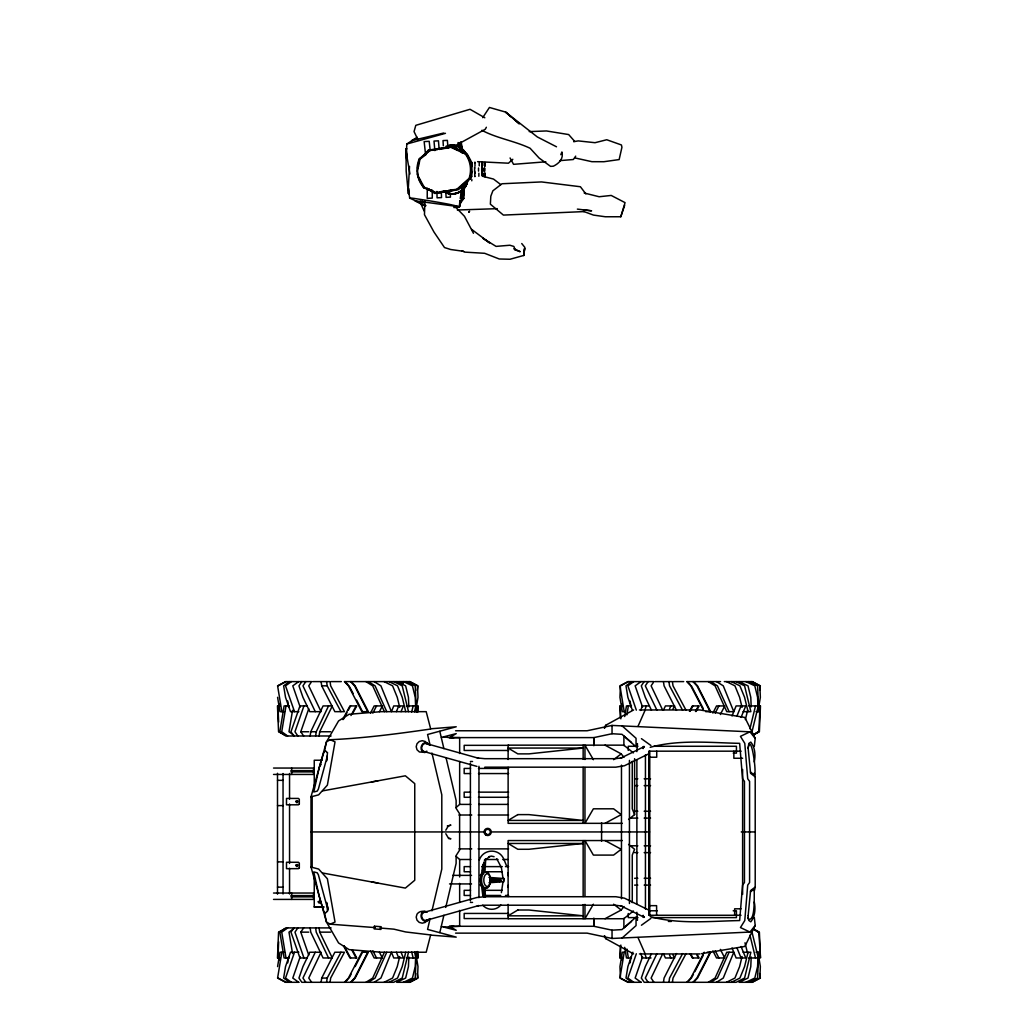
<?xml version="1.0" encoding="UTF-8"?>
<svg xmlns="http://www.w3.org/2000/svg" width="1034" height="1034" viewBox="0 0 1034 1034"><rect width="100%" height="100%" fill="white"/><g stroke="black" fill="none" stroke-linecap="round" stroke-linejoin="round"><path stroke-width="1.5" d="M467.433 180.885L467.135 181.506A15.562 15.536 -73.2 0 1 446.21 192.686M446.481 192.776A15.562 15.536 -73.2 0 0 467.407 181.583L467.355 180.459M427.262 189.028L427.223 198.373L432.277 198.089L432.277 190.217M481.999 174.772L481.973 174.113M481.973 163.747L481.999 165.53M748.112 918.282L748.164 915.568M481.728 168.568L481.728 170.713M481.999 174.255L481.999 173.544M424.909 201.023L424.47 214.697L433.957 232.004L444.491 247.553L450.734 249.517L463.684 251.327M417.154 137.238L406.776 144.023L406.401 153.562L409.955 173.97M463.93 194.831L464.369 183.703M471.84 179.541L471.775 180.795M461.914 185.913L461.5 195.995L461.086 198.528L460.259 198.554L462.043 186.275M462.78 185.319L461.487 198.515L463.064 197.093L463.503 186.327M464.46 183.548L463.852 198.425L459.665 204.267M279.451 706.817L279.594 703.585M277.952 957.975L278.637 941.832M417.361 712.374L417.633 705.925M417.865 711.857L418.111 705.925L406.349 705.925M408.844 957.019L408.443 966.583L405.638 978.061L396.694 982.3L409.955 982.3L417.994 978.061L417.232 973.498M415.849 952.236L415.241 966.583L412.45 978.061L403.493 982.3M416.327 952.236L415.241 978.061L406.284 982.3M621.809 706.817L621.951 703.585M620.335 945.916L619.818 957.975L622.571 957.975M620.31 957.975L620.852 945.063M759.99 705.925L758.891 731.749L753.528 734.579M751.201 957.019L750.787 966.583L747.996 978.061L739.051 982.3L752.313 982.3L760.352 978.061L759.589 973.498M758.206 952.236L757.599 966.583L754.807 978.061L745.85 982.3M481.754 168.762L481.844 167.495L481.766 168.4M482.012 163.333L482.141 162.403M482.012 173.777L482.012 173.066M484.196 163.101L484.196 165.608M484.183 173.479L484.183 175.974M408.676 188.563L408.456 193.565L409.283 193.552L408.443 193.203M453.836 207.55L459.51 206.697L459.82 200.867M408.34 188.33L408.533 193.539L407.9 183.806M425.982 205.65L409.865 198.179A24.57 0.659 9.8 0 1 414.337 198.45L430.674 200.997A25.876 0.685 9.8 0 1 449.312 204.331L459.51 206.697L459.884 200.958M482.852 864.346L481.495 874.635L484.907 871.933L485.773 858.711M407.706 186.87L406.181 171.166L406.026 148.909M503.067 881.395L501.374 892.652M508.108 887.392L508.108 872.786M475.02 166.203L474.916 162.079L475.02 162.79M474.696 171.579L474.722 171.23M475.02 176.297C474.606 178.662 474.774 169.576 475.045 173.415M479.246 165.854L479.22 162.829M482.025 162.92L482.115 161.989L482.193 162.92M482.025 173.363L482.115 172.768M482.671 168.167L482.762 171.114M483.925 168.245L483.899 170.778M326.77 759.912L327.158 756.022L326.705 760.843M748.125 915.762L750.581 890.584L755.208 887.082L755.208 776.818L754.316 773.07M471.724 162.765L471.401 165.207M471.478 172.652L471.594 176.93L471.737 176.168M472.396 166.203C471.956 168.568 471.892 160.464 472.396 162.79M754.316 746.354L755.208 738.379L744.868 717.467L699.94 709.957L639.439 709.957M488.979 882.778L503.946 881.653L504.127 880.089L503.946 878.525L488.979 877.401M482.451 874.609L484.119 861.865M754.251 761.916C755.66 755.402 755.117 747.414 750.8 742.089L748.797 743.459L748.164 748.332M583.215 211.285L593.451 215.085L605.342 216.765L620.788 216.752L625.053 202.638L611.197 195.439L599.151 196.744L584.184 193.009M478.522 167.999L478.548 171.114M478.845 176.271L478.871 173.247M482.167 166.06L482.115 166.707L482.025 165.75M310.148 735.988L310.756 731.749L323.086 705.925L332.328 705.925L319.713 731.749L319.092 735.988M315.628 735.988L316.236 731.749L328.553 705.925M321.096 982.3L321.716 978.061L334.848 952.236L344.451 952.236L330.66 978.061L330.053 982.3M326.576 982.3L327.183 978.061L340.974 952.236M663.453 982.3L664.074 978.061L676.507 953.542M668.933 982.3L669.541 978.061L682.608 953.594M672.397 982.3L673.018 978.061L686.072 953.594M643.174 748.603L643.51 746.458L643.006 748.151L644.376 746.522L620.465 758.258L622.08 757.767L615.488 758.685L484.83 758.685L477.23 757.935L478.755 758.323L425.93 743.472M482.516 870.111C482.529 873.148 484.843 866.673 482.865 869.129M754.316 890.83L755.208 887.082M286.004 705.925L281.739 731.749L287.633 735.988M292.544 710.319L289.003 731.749L293.721 735.135M277.59 966.583L279.968 952.236L284.531 952.236M281.855 952.236L277.59 978.061L285.63 982.3L298.891 982.3M287.723 962.874L288.719 956.799M417.232 690.389L417.994 685.839L409.955 681.6L344.4 681.6L348.445 685.839L361.874 711.663L368.324 711.663L355.166 685.839L351.172 681.6M416.327 707.359L417.994 697.317L417.503 685.839L409.464 681.6M624.704 716.549L626.462 705.925L631.503 705.925M626.875 714.908L628.362 705.925M624.213 952.236L619.948 978.061L627.987 982.3L641.248 982.3M630.068 962.874L631.076 956.799M759.589 690.389L760.352 685.839L752.313 681.6L724.304 681.6M758.685 707.359L760.352 697.317L759.861 685.839L751.821 681.6M458.282 189.61L470.871 178.029L472.099 171.657M423.901 187.865C416.831 179.567 415.048 168.956 419.248 158.848L424.845 154.557M417.555 168.103L419.416 158.861L424.767 154.596M418.46 166.81L419.998 159.171M324.805 749.637L326.473 741.856L338.557 720.956L349.117 714.274L381.262 711.663L426.189 711.663L430.648 728.802L429.433 729.203C396.487 733.946 363.567 738.237 330.208 739.724L326.473 741.856L311.001 796.839L311.001 867.048L326.473 922.044L338.557 942.943L349.117 949.626L381.262 952.236L426.189 952.236L430.648 934.943L405.677 931.957L393.902 929.165L379.969 928.002M430.118 918.58L427.572 929.411L456.227 937.127L430.648 935.098M431.953 910.838L441.802 869.064L441.802 794.836L431.953 753.049M439.812 932.565L443.896 915.284M445.744 907.425L456.123 863.429L456.123 855.557L459.613 850.103L459.613 813.797L456.123 808.329L456.123 800.458L446.119 758.038M411.674 711.999L413.148 705.925M414.505 711.857L415.939 705.925M399.706 956.54L397.263 966.583L392.584 978.061L384.079 982.3M405.716 952.236L402.226 966.583L397.547 978.061L389.043 982.3M408.508 952.236L402.226 978.061L393.708 982.3L301.812 982.3L298.955 978.061L302.949 966.583L309.786 952.236L321.083 952.236L308.752 978.061L311.622 982.3M745.372 719.599L747.595 710.474M749.96 728.711L755.505 705.925M752.015 731.749L758.297 705.925M742.063 956.54L739.62 966.583L734.941 978.061L726.437 982.3M748.073 952.236L744.583 966.583L739.905 978.061L731.387 982.3M418.214 168.141L417.503 170.998L418.434 176.827M459.51 206.697L462.185 196.473M484.326 862.795C483.098 867.953 486.807 860.185 484.287 863.222M445.822 830.173L448.265 826.024L450.889 825.106L447.295 826.024M455.865 146.065L454.676 146.479L455.865 146.065L455.787 147.578L452.659 145.794L456.24 147.448M620.788 216.752L624.678 205.275M303.944 705.925L294.961 731.749L297.831 735.988M303.634 735.988L300.778 731.749L308.752 708.794M294.509 952.236L285.526 978.061L291.433 982.3M300.183 956.799L292.79 978.061L298.697 982.3M640.718 710.474L642.308 705.925L649.442 705.925M645.306 708.794L646.302 705.925M632.873 952.236L627.884 966.583L625.984 978.061L631.89 982.3M636.337 953.749L627.884 978.061L633.777 982.3M642.541 956.799L635.147 978.061L641.054 982.3M489.935 882.752L489.935 877.427M560.816 154.673L561.901 151.972C563.763 158.745 558.967 163.462 553.384 166.19L550.566 166.371L539.063 157.995L530.093 148.25C514.518 140.882 496.876 138.31 481.883 130.297M396.384 711.663L398.723 705.925M401.05 711.663L403.389 705.925L393.76 705.925L391.421 711.663L380.913 685.839L374.153 681.6M384.402 952.236L372.718 978.061L365.946 982.3M386.768 952.236L375.071 978.061L368.298 982.3M732.02 715.967L736.118 705.925L745.747 705.925L741.068 717.402M736.984 715.967L741.068 705.925M729.112 952.236L717.428 978.061L710.655 982.3M604.541 728.078L605.769 725.235L633.622 709.957M638.004 726.333L645.216 709.957M482.115 166.332L481.999 164.845M484.106 863.455L483.33 864.463M483.201 865.846C481.508 870.111 485.579 864.838 483.356 865.574M604.399 728.13L605.769 725.235M315.267 952.236L302.949 978.061L305.805 982.3M663.389 710.229L665.444 705.925L674.672 705.925L673.018 708.794M669.541 708.794L670.911 705.925M651.459 953.671L645.306 966.583L641.313 978.061L644.169 982.3L736.118 982.3L744.583 978.061L750.865 952.236L743.11 952.236M656.939 953.671L645.306 978.061L648.163 982.3M662.742 953.671L651.11 978.061L653.966 982.3M754.316 917.546L755.208 925.52L744.868 946.42L701.491 953.684M370.521 713.098L374.179 705.925L382.386 705.925L379.452 711.663M372.873 713.098L376.531 705.925M355.166 966.583L362.482 952.236M367.729 952.236L354.572 978.061L350.578 982.3M712.878 713.098L716.536 705.925L724.744 705.925L720.349 714.533M715.231 713.098L718.889 705.925M704.232 952.236L690.79 978.061L686.796 982.3M703.379 955.106L694.809 971.689M710.087 952.236L696.929 978.061L692.935 982.3M342.719 719.509L349.97 705.925L356.756 705.925L352.297 714.197M343.314 719.509L346.946 712.723M348.406 709.996L350.578 705.925M350.965 715.541L356.11 705.925M349.04 978.061L351.082 974.235M689.432 711.353L692.328 705.925L699.113 705.925L696.089 711.495M690.027 711.353L692.935 705.925M695.481 711.495L698.454 705.925M693.439 974.235L691.397 978.061L687.403 982.3M486.368 127.26L485.243 129.289L454.508 146.104M593.387 904.207L584.96 918.735L584.96 904.375M472.086 171.657L471.517 162.467M482.697 117.669L489.431 107.458L505.548 112.06L519.352 123.86L514.751 119.931M483.938 894.979L482.891 892.471L483.046 894.009M301.812 681.6L298.955 685.839L302.949 697.317L309.786 711.663L321.083 711.663L308.752 685.839L311.622 681.6L285.63 681.6L277.59 685.839L281.855 711.663M305.805 681.6L302.949 685.839L315.267 711.663M293.837 927.912L290.981 932.151L299.95 957.975L307.098 957.975M297.831 927.912L294.961 932.151L303.944 957.975M308.752 955.106L300.778 932.151L303.634 927.912M644.169 681.6L641.313 685.839L645.306 697.317L651.459 710.229M648.163 681.6L645.306 685.839L656.939 710.229M479.337 859.978C483.343 848.358 499.861 848.126 504.023 859.758M575.705 156.134L573.34 159.52L559.665 160.645M424.884 154.505L428.179 150.163L434.474 149.671M425.439 154.958L428.632 150.744M484.339 860.275L485.062 859.319M470.108 177.783L462.314 185.151M469.888 179.257L470.845 178.042M605.006 918.735L621.227 910.01L623.98 906.521M455.58 933.133L587.092 933.133L612.038 938.471L749.947 932.061L755.208 925.52M453.293 145.884L454.482 144.786L454.508 146.401M344.451 982.3L348.445 978.061L361.874 952.236L368.324 952.236L355.166 978.061L351.172 982.3M345.046 982.3L348.044 979.12M693.53 982.3L697.523 978.061L710.681 952.236L707.153 952.236M427.856 919.885L425.271 922.393L422.247 923.194L419.222 922.393L417.012 920.17L416.198 917.158L417.012 914.134C419.016 911.083 423.19 910.644 426.305 912.027M429.071 150.008L421.678 156.922M427.081 152.838L430.131 150.525M512.812 159.275L508.469 163.204L477.605 161.666M456.059 807.58L459.652 804.4L470.832 804.4M621.99 938.122L636.052 925.624L636.052 917.08L621.99 929.579L612.038 930.173L593.878 926.283L450.759 926.283M425.581 154.906L419.985 159.171M631.477 921.436L623.89 927.886L623.89 918.295M458.837 188.227L460.763 186.624M500.87 904.996C496.359 910.683 487.35 910.721 482.775 905.138M628.594 819.458L634.592 814.611L634.592 758.672M633.39 910.98L623.799 918.735L508.121 918.735L508.121 904.375M486.6 858.931L489.728 856.488L488.668 856.953L491.344 856.1L494.084 856.708M613.589 759.693L621.227 753.876L623.98 757.366M650.916 918.399L641.429 925.236M750.451 891.851L754.303 888.826M414.324 139.28L411.687 140.65L443.78 133.011M289.533 681.6L283.639 685.839L285.526 697.317L290.515 711.663L298.865 711.663M291.433 681.6L285.526 685.839L294.509 711.663M298.697 681.6L292.79 685.839L300.183 707.101M287.633 927.912L281.739 932.151L286.004 957.975M631.89 681.6L625.984 685.839L627.884 697.317L632.369 710.229M633.777 681.6L627.884 685.839L636.337 710.138M293.721 928.752L289.003 932.151L292.544 953.581M641.054 681.6L635.147 685.839L642.541 707.101M753.385 735.135L758.103 731.749M374.153 982.3L380.913 978.061L391.434 952.236L393.76 957.975L403.389 957.975L401.05 952.236M708.303 982.3L715.063 978.061L726.76 952.236L733.791 952.236L723.27 978.061L716.51 982.3M443.534 736.751L449.312 737.63L456.227 733.61L441.428 737.423M406.078 149.284L406.866 148.844L406.091 148.87L405.974 151.003L406.995 157.039M605.006 823.335L621.227 814.611L613.589 808.808L593.387 808.808L584.96 823.335L584.96 767.499M278.081 685.839L286.121 681.6M628.478 681.6L620.439 685.839L619.948 697.317L622.313 711.663L625.363 711.663M285.255 928.622L278.56 932.151L277.474 957.975L280.214 957.975M279.051 932.151L285.746 928.622M752.674 735.277L759.383 731.749L760.468 705.925L748.694 705.925M409.464 982.3L417.503 978.061L417.994 966.583L416.327 956.54M751.821 982.3L759.861 978.061L760.352 966.583L758.685 956.54M649.378 753.502L624.497 765.716L615.85 767.176L484.804 767.176M755.208 738.379L749.947 731.826L740.447 736.35L744.777 743.343L747.711 778.77L749.585 781.368L749.585 882.532L747.711 885.117L744.777 920.557L740.447 927.55L749.947 932.061M748.642 982.3L757.599 978.061L758.685 952.236L755.97 952.236M465.184 153.459L466.463 154.325L459.613 150.938M324.805 914.263L326.473 922.044L330.208 924.176L335.029 922.044L327.377 878.771L318.653 869.064L311.001 867.048M311.001 796.839L318.653 794.836L327.377 785.129L335.029 741.856L330.208 739.724M465.907 154.337L466.386 154.273A15.794 15.768 -87.9 0 0 449.738 145.342M451.703 194.146L448.523 192.841M455.102 207.485L457.984 206.606L414.931 200.803L423.087 205.016A13.274 1.68 8.3 0 0 425.129 205.895M445.473 133.321L406.776 144.023M424.405 752.338L419.416 751.976L417.012 749.766L416.198 746.742L417.012 743.717L419.222 741.507L422.247 740.693L425.271 741.507L427.856 744.015M421.639 913.022L476.933 897.499L484.804 896.724L615.85 896.724L624.497 898.184L649.378 910.385M425.93 920.415L478.755 905.564L477.23 905.965L484.83 905.215L615.488 905.215L622.08 906.133L620.465 905.642L644.376 917.365L643.006 915.736L643.51 917.442L643.174 915.284M450.372 190.282L452.866 189.649M450.553 190.889L455.787 189.752M449.208 147.293L451.664 146.673M455.412 146.182L455.787 147.578M436.051 193.216L457.571 189.842L469.811 178.753C472.719 170.145 471.271 160.774 465.907 153.446L450.889 146.608L429.368 149.982M435.172 149.426L448.73 147.397M749.947 731.826L612.038 725.429L587.092 730.767L455.58 730.767M621.99 725.778L636.052 738.276L636.052 746.806L621.99 734.321L612.038 733.726L593.878 737.604L450.759 737.604M446.766 148.095L450.708 147.28L465.261 153.924C470.522 161.033 471.879 170.132 469.048 178.494L456.808 189.287M439.45 149.129L440.833 148.857M448.627 148.056L445.176 148.379M445.667 190.734L436.025 192.608L427.094 188.382M322.608 790.881L405.367 775.81L414.75 783.63L414.75 880.257L405.367 888.09L322.608 873.006M450.566 190.889L434.849 193.461L430.415 190.334L423.733 187.865L419.184 179.619M444.336 148.56L439.256 149.413M573.663 141.697L578.213 140.895L595.028 142.705L606.751 139.745L621.421 144.967L621.938 147.255L619.146 159.572L603.895 161.718L591.913 161.692L575.214 157.995M471.194 165.595L472.008 165.479M443.534 927.149L459.652 926.283L459.652 910.385M448.717 190.282L456.821 189.287M437.408 149.659L431.424 150.382M447.321 190.825L443.211 191.251M430.648 728.802L456.227 726.773L427.572 734.489L430.118 745.32M545.849 161.808L513.549 164.328L510.072 157.969M462.224 198.528L463.852 198.425M584.132 211.582L503.403 215.085L490.362 204.176L490.814 196.227L492.869 190.812L502.02 183.755L541.506 181.932L580.41 186.74L585.839 193.901M529.214 131.615L546.469 130.956L568.674 134.562L574.71 141.412M457.338 210.018L497.289 208.661M650.179 916.589C679.028 924.538 709.906 921.152 739.646 920.557L742.58 885.117L744.454 882.532L744.454 781.368L742.58 778.77L739.646 743.343C709.906 742.748 679.028 739.349 650.179 747.311M321.199 764.32L319.945 765.858M483.977 888.245L484.907 888.245L485.476 897.06M449.312 737.63L459.652 737.604L459.652 753.515M449.725 926.296L453.978 926.283M312.682 681.6L320.85 681.6M331.1 681.6L341.323 681.6M655.039 681.6L663.208 681.6M673.457 681.6L683.681 681.6M720.543 681.6L686.757 681.6L690.79 685.839L703.508 710.229M321.716 685.839L334.848 711.663L344.451 711.663L330.66 685.839L330.053 681.6L321.096 681.6L321.716 685.839L327.183 685.839L340.974 711.663M280.214 705.925L277.474 705.925L278.56 731.749L285.255 735.277M289.158 705.925L284.104 705.925L279.839 731.749L285.733 735.988L331.1 735.988M307.098 705.925L299.95 705.925L290.981 731.749L293.837 735.988M622.571 705.925L619.818 705.925L620.335 717.971M284.531 711.663L279.968 711.663L277.59 697.317M705.692 711.663L710.681 711.663L697.523 685.839L693.53 681.6M743.11 711.663L750.865 711.663L744.583 685.839L736.066 681.6M755.97 711.663L758.685 711.663L757.599 685.839L748.642 681.6M300.778 731.749L308.752 731.749M310.756 731.749L316.236 731.749M319.713 731.749L330.66 731.749M637.461 743.575L636.879 751.615M508.65 745.333L464.176 745.333L464.176 750.464L508.65 750.464M637.926 746.277L628.233 746.277L628.233 750.387M654.07 746.277L736.428 746.277L736.428 753.114L733.196 753.114M741.158 751.175L648.99 751.175L648.99 915.271L741.029 915.271M649.249 757.224L656.732 757.224L656.732 751.175M742.619 758.258L733.856 758.258L733.856 751.175M322.22 760.236L314.246 760.236L314.246 788.154M629.447 760.378L629.447 903.509M470.405 761.489L472.538 761.489M273.532 768.055L313.483 768.055L313.483 774.44L273.532 774.44M470.535 768.43L464.176 768.43L464.176 773.561L470.535 773.561M478.471 768.43L508.65 768.43M290.955 770.614L314.336 770.614M290.955 771.894L314.336 771.894M478.471 773.561L508.65 773.561M634.617 778.77L637.81 778.77M644.182 778.77L650.554 778.77M277.5 780.334L283.2 780.334M377.837 780.916L371.439 781.988M634.617 785.62L637.81 785.62M644.182 785.62L650.554 785.62M470.535 792.147L464.176 792.147L464.176 797.279L470.535 797.279M478.471 792.147L508.65 792.147M478.471 797.279L508.65 797.279M478.807 804.4L507.552 804.4M277.5 805.602L283.2 805.602M634.617 811.263L637.81 811.263M644.182 811.263L650.554 811.263M458.915 815.012L471.737 815.012M478.147 815.012L508.612 815.012M629.835 818.114L637.81 818.114M644.182 818.114L650.554 818.114M622.326 823.335L508.121 823.335L508.121 767.357M311.001 831.943L484.558 831.943M490.969 831.943L649.611 831.943M741.249 831.943L755.208 831.943M622.326 840.552L508.121 840.552L508.121 875.63M629.835 845.786L637.81 845.786M644.182 845.786L650.554 845.786M458.915 848.875L471.737 848.875M478.147 848.875L508.612 848.875M634.617 852.623L637.81 852.623M644.182 852.623L650.554 852.623M456.059 856.32L459.652 859.5L470.832 859.5M485.192 859.5L497.974 859.5M502.757 859.5L507.552 859.5M277.5 861.878L283.2 861.878M470.535 866.621L464.176 866.621L464.176 871.752L470.535 871.752M481.65 866.621L502.291 866.621M505.471 866.621L508.65 866.621M502.291 871.752L484.83 871.752A8.362 4.433 -90 0 1 487.027 872.851M452.685 875.371L471.53 875.371M634.617 878.28L637.81 878.28M644.182 878.28L650.554 878.28M371.439 881.912L377.837 882.984M449.544 883.928L471.53 883.928M634.617 885.117L637.81 885.117M644.182 885.117L650.554 885.117M277.5 887.146L283.2 887.146M470.535 890.326L464.176 890.326L464.176 895.457L470.535 895.457M484.83 890.326L502.291 890.326M273.532 893.04L313.483 893.04L313.483 899.412L273.532 899.412M484.83 895.457L500.702 895.457M505.471 895.457L508.65 895.457M290.955 895.586L314.336 895.586M290.955 896.866L314.336 896.866M470.405 902.411L472.538 902.411M649.249 905.655L656.603 905.655L656.603 915.271M314.246 906.766L323.823 906.766M323.823 907.245L314.246 907.245L314.246 876.134M741.029 908.808L734.631 908.808L734.631 915.271M649.236 910.773L657.301 910.773M733.196 910.773L736.428 910.773L736.428 917.61L652.454 917.61M508.65 913.436L464.176 913.436L464.176 918.567L508.65 918.567M637.926 917.61L628.233 917.61L628.233 913.513M637.461 920.325L636.879 912.285M668.352 921.436L671.35 921.436M331.1 927.912L285.733 927.912L279.839 932.151L284.104 957.975L289.158 957.975M300.778 932.151L308.752 932.151M319.092 927.912L319.713 932.151L330.66 932.151M298.865 952.236L290.515 952.236L285.526 966.583L283.639 978.061L289.533 982.3M625.363 952.236L622.313 952.236L619.948 966.583L620.439 978.061L628.478 982.3M639.439 953.943L699.94 953.943M406.349 957.975L418.111 957.975L417.865 952.043M631.503 957.975L626.462 957.975L624.704 947.338M651.019 957.975L642.308 957.975L640.718 953.413M748.694 957.975L758.297 957.975L752.015 932.151M321.716 978.061L327.183 978.061M449.725 737.604L453.978 737.604M483.977 871.933L484.907 871.933M503.933 878.525L503.493 880.089M482.852 895.832L481.495 885.543L484.907 888.245M330.208 924.176L375.329 927.614M583.693 209.876L591.603 210.82L577.373 209.114M448.562 838.561L450.889 838.794L448.265 837.876L445.822 833.714M456.498 148.353L451.651 146.673M454.895 148.754L456.847 149.684M482.762 176.31L493.502 179.063L500.74 184.569M441.428 926.477L456.227 930.29L449.312 926.27M476.933 766.401L421.639 750.878M426.628 188.963L435.753 193.293M515.126 249.892L520.205 251.689L513.963 248.677L515.126 249.892L513.898 246.454L509.891 245.239L496.062 246.389L482.917 238.285L489.599 242.887L471.698 229.419M424.328 187.335L429.498 189.235M483.356 891.67L483.46 890.145M483.33 895.715L484.106 896.724M453.668 145.781L454.882 146.298M422.092 201.1L424.819 202.315M420.334 201.087L424.586 202.987M745.85 681.6L754.807 685.839L757.599 697.317L758.206 711.663M739.051 681.6L747.996 685.839L750.787 697.317L751.201 706.881M406.284 681.6L415.241 685.839L416.327 711.663M403.493 681.6L412.45 685.839L415.241 697.317L415.849 711.663M399.486 681.6L403.325 683.409M396.694 681.6L405.638 685.839L408.443 697.317L408.844 706.881M461.733 250.706L464.641 252.102L484.662 253.304L499.267 258.991L510.046 259.25L523.747 255.45L524.858 247.41L521.743 243.533M731.387 681.6L739.905 685.839L744.583 697.317L748.073 711.663M726.437 681.6L734.941 685.839L739.62 697.317L742.063 707.359M393.708 681.6L402.226 685.839L408.508 711.663M389.043 681.6L397.547 685.839L402.226 697.317L405.716 711.663M384.079 681.6L392.584 685.839L397.263 697.317L399.706 707.359M752.674 928.622L759.383 932.151L760.468 957.975L758.891 932.151L753.528 929.32M279.051 731.749L285.746 735.277M278.081 978.061L286.121 982.3M605.006 745.152L621.227 753.876M605.006 840.552L621.227 849.276L613.589 855.092L593.387 855.092L584.96 840.552L584.96 896.4M604.399 935.757L605.769 938.665L633.622 953.943M556.499 146.789L537.331 136.953L505.548 112.06L511.3 116.971M484.817 117.773L470.031 109.294L415.797 125.334L414.052 131.602L418.15 140.107M716.51 681.6L723.27 685.839L733.791 711.663L726.76 711.663L715.063 685.839L708.303 681.6M710.655 681.6L717.428 685.839L729.112 711.663M368.298 681.6L375.071 685.839L386.768 711.663M365.946 681.6L372.718 685.839L384.402 711.663M641.429 738.664L650.916 745.501M753.385 928.752L758.103 932.151M430.816 189.739L434.81 192.621M750.451 772.036L754.355 775.009C757.082 773.988 751.123 731.426 748.125 748.125L750.581 773.316L755.208 776.818M613.589 904.207L621.227 910.01M633.39 752.907L623.799 745.152L508.121 745.152L508.121 759.512M628.594 844.429L634.592 849.276L632.265 855.092L632.265 902.617M631.477 742.464L623.89 736.014L623.89 745.604M454.107 205.559L464.447 216.274L473.456 233.296M456.485 148.353L467.122 153.846L470.224 159.546M748.513 919.11C755.957 921.889 753.799 892.601 754.355 888.904M692.935 681.6L696.929 685.839L710.087 711.663M687.403 681.6L690.402 684.779M350.578 681.6L354.572 685.839L367.729 711.663M345.046 681.6L348.044 684.779M496.772 858.789L501.374 867.526L503.067 878.784M418.835 177.551L424.354 187.335M419.352 179.619L417.348 174.035M418.408 176.827L418.848 177.551M593.387 759.693L584.96 745.152L584.96 759.512M673.018 955.106L674.672 957.975L665.444 957.975L663.389 953.671M420.062 179.334L420.476 180.058M697.536 955.106L699.113 957.975L692.328 957.975L690.156 953.891M691.397 685.839L703.379 708.794M686.072 710.306L673.018 685.839L672.397 681.6L663.453 681.6L664.074 685.839L676.507 710.358M682.608 710.306L669.541 685.839L668.933 681.6M696.929 955.106L698.454 957.975M690.751 953.891L692.935 957.975M349.04 685.839L353.124 693.491M352.297 949.703L356.756 957.975L349.97 957.975L343.443 945.735M351.689 949.703L356.11 957.975M344.051 945.735L350.578 957.975M720.349 949.367L724.744 957.975L716.536 957.975L712.878 950.802M715.231 950.802L718.889 957.975M356.64 700.186L362.482 711.663M379.452 952.236L382.386 957.975L374.179 957.975L370.521 950.802M372.873 950.802L376.531 957.975M319.713 932.151L332.328 957.975L323.086 957.975L310.756 932.151L310.148 927.912M662.742 710.229L651.11 685.839L653.966 681.6L627.987 681.6L619.948 685.839L624.213 711.663M669.541 955.106L670.911 957.975M328.553 957.975L316.236 932.151L315.628 927.912M420.373 202.651L424.173 211.065M474.606 171.799L474.632 167.353L474.722 168.064M638.004 937.554L645.216 953.943M604.541 935.822L605.769 938.665M741.068 946.498L745.747 957.975L736.118 957.975L732.02 947.932M736.984 947.932L741.068 957.975M396.384 952.236L398.723 957.975M504.23 860.12L506.608 865.975M634.592 814.611L632.265 808.808L632.265 761.283M470.548 160.024L471.543 162.467M484.235 897.06L484.248 895.379L485.23 897.047M460.608 151.494L458.049 142.537M645.306 955.106L646.302 957.975M748.099 917.804L748.797 920.428L750.8 921.811C755.117 916.486 755.66 908.498 754.251 901.971M749.96 935.188L755.505 957.975M744.997 942.788L747.595 953.413M414.505 952.043L415.939 957.975M411.674 951.9L413.148 957.975M439.812 731.335L443.896 748.616M406.013 155.501L406.789 160.037M630.068 701.026L631.076 707.101M626.875 948.979L628.362 957.975M287.723 701.026L288.719 707.101M406.052 148.844L406.995 155.01M461.164 141.736L462.793 152.593M460.401 142.291L461.991 152.954M459.729 143.002L460.931 150.964M458.928 143.299L460.001 150.421M461.746 146.195L462.224 149.335M409.697 197.972L408.301 188.563L409.529 166.384M326.576 681.6L327.183 685.839M482.451 885.569L483.912 896.724M430.222 150.706L429.2 141.322L424.147 141.593L425.594 154.712M438.985 147.397L438.455 140.831L434.009 141.063L434.849 150.589M326.705 903.044L328.179 909.933L326.628 902.449M483.201 173.247L483.033 175.56M447.774 145.497L447.373 140.353L443.017 140.585L443.327 145.755M445.835 192.182L446.093 197.352L450.436 197.132L450.32 193.268M481.754 171.153L481.741 170.106M620.31 705.925L620.852 718.837M621.809 957.083L621.951 960.302M417.361 951.513L417.633 957.975M277.952 705.925L278.637 722.068M279.451 957.083L279.594 960.302M481.999 175.909L481.973 174.733M436.943 191.445L437.072 197.83L441.531 197.597L441.376 192.557M742.619 769.477L742.619 894.397M649.766 751.175L649.766 915.271M649.249 751.175L649.249 915.271M645.436 754.82L645.436 909.067M636.879 759.641L636.879 904.246M621.473 765.147L621.473 898.74M612.038 725.429L612.038 733.726M612.038 930.173L612.038 938.471M601.581 822.715L601.581 841.185M583.15 745.152L583.15 759.318M583.15 767.357L583.15 823.335M583.15 840.552L583.15 896.53M583.15 904.569L583.15 918.735M508.121 885.272L508.121 896.53M478.962 766.284L478.962 897.602M470.405 763.092L470.405 900.808M459.652 761.463L459.652 804.4M459.652 859.5L459.652 876.987M459.652 883.359L459.652 902.436M312.165 796.426L312.165 867.474M291.666 768.055L291.666 774.44M291.666 893.04L291.666 899.412M289.546 773.497L289.546 799.204M289.546 804.013L289.546 863.455M289.546 868.276L289.546 893.983M283.045 773.497L283.045 893.983M277.5 773.303L277.5 894.177M425.039 752.545A5.015 4.149 -74.3 0 1 421.743 745.307A5.015 4.149 -74.3 0 1 429.032 744.919M426.887 751.149A4.278 3.529 -74.3 0 1 421.678 747.789A4.278 3.529 -74.3 0 1 427.223 743.847M429.032 918.98A5.015 4.149 74.3 0 1 423.358 920.48A5.015 4.149 74.3 0 1 421.51 913.629A5.015 4.149 74.3 0 1 427.171 912.13M427.223 920.053A4.278 3.529 74.3 0 1 421.859 917.21A4.278 3.529 74.3 0 1 425.077 912.078M491.615 879.404A1.37 1.112 -90 0 1 493.296 879.042A1.37 1.112 -90 0 1 493.296 881.136A1.37 1.112 -90 0 1 491.615 880.774M487.027 887.327A8.362 4.433 -90 0 1 484.817 888.452M482.607 887.327A8.362 4.433 -90 0 1 482.607 872.851M482.49 886.448A6.359 3.361 -90 0 1 480.112 884.587M480.112 875.591A6.359 3.361 -90 0 1 482.49 873.73M448.342 145.781A15.562 15.536 -87.9 0 1 465.365 153.29M446.029 146.272A15.794 15.768 -87.9 0 1 465.571 153.174M452.104 145.393A15.562 15.536 -87.9 0 1 466.179 154.35M467.368 181.545A15.794 15.768 -73.2 0 1 446.119 192.906M467.639 181.622A15.794 15.768 -73.2 0 1 446.391 192.983M593.878 737.604L593.865 745.566L593.878 737.604M484.442 169.085C484.532 176.478 484.856 164.251 484.442 169.085M484.791 174.113C484.894 182.281 485.243 168.775 484.791 174.113M484.791 163.747C484.907 171.903 485.256 158.409 484.791 163.747M483.369 870.757C484.856 872.347 484.584 866.091 483.369 870.757M483.692 867.474C485.179 869.064 484.946 862.718 483.692 867.474M374.386 926.206L374.179 928.92L380.951 929.424L381.145 926.71L374.386 926.206M327.481 752.713L327.119 756.875L318.394 789.032L317.244 791.1L313.754 791.992L319.248 767.525L323.655 752.946L325.283 750.658L327.481 752.713M524.574 248.496L523.747 255.45L524.574 248.496M318.252 901.777C319.816 906.055 321.729 898.675 318.252 901.777M295.866 801.389C297.365 805.693 299.395 798.338 295.866 801.389M295.866 865.238C297.365 869.529 299.395 862.188 295.866 865.238M482.077 172.445L482.154 172.445M483.395 888.956L484.519 891.36L483.395 888.956M483.731 892.239L484.843 894.643L483.731 892.239M468.854 212.19L469.617 211.169L468.906 212.112M327.481 911.187L325.283 913.229L323.655 910.941L319.248 896.375L313.754 871.908L317.244 872.799L318.394 874.867L327.119 907.025L327.481 911.187M299.317 804.077L298.412 804.814L286.496 804.814L286.496 798.429L298.412 798.429L299.317 799.282L299.317 804.077M299.317 867.927L298.412 868.663L286.496 868.663L286.496 862.278L298.412 862.278L299.317 863.131L299.317 867.927M517.814 814.611L508.121 820.427L583.15 820.427L528.93 814.611L517.814 814.611M517.814 910.01L508.121 915.827L583.15 915.827L528.93 910.01L517.814 910.01M583.15 748.06L528.93 753.876L517.814 753.876L508.121 748.06L583.15 748.06M583.15 843.46L528.93 849.276L517.814 849.276L508.121 843.46L583.15 843.46M593.878 926.283L593.865 918.334L593.878 926.283M486.355 834.218A2.624 2.624 0 0 0 490.297 831.943A2.624 2.624 0 0 0 486.355 829.682A2.624 2.624 0 0 0 486.355 834.218M485.877 835.058A3.593 3.593 0 0 0 491.266 831.943A3.593 3.593 0 0 0 485.877 828.841A3.593 3.593 0 0 0 485.877 835.058M500.223 880.774A1.37 1.112 -90 0 0 499.267 878.719A1.37 1.112 -90 0 0 498.298 880.774A1.37 1.112 -90 0 0 500.223 880.774M500.818 880.774A1.37 1.112 -90 0 0 499.861 878.719A1.37 1.112 -90 0 0 498.892 880.774A1.37 1.112 -90 0 0 500.818 880.774M497.302 881.058A1.37 1.112 -90 0 0 496.811 878.771A1.37 1.112 -90 0 0 495.441 880.438A1.37 1.112 -90 0 0 497.302 881.058M496.889 880.774A1.37 1.112 -90 0 0 495.919 878.719A1.37 1.112 -90 0 0 494.963 880.774A1.37 1.112 -90 0 0 496.889 880.774M494.149 880.774A1.37 1.112 -90 0 0 493.179 878.719A1.37 1.112 -90 0 0 492.21 880.774A1.37 1.112 -90 0 0 494.149 880.774M489.108 886.009A8.362 4.433 -90 0 0 487.13 872.011A8.362 4.433 -90 0 0 481.702 882.248A8.362 4.433 -90 0 0 489.108 886.009M489.521 884.587A6.359 3.361 -90 0 0 488.009 873.95A6.359 3.361 -90 0 0 483.886 881.731A6.359 3.361 -90 0 0 489.521 884.587"/></g></svg>
